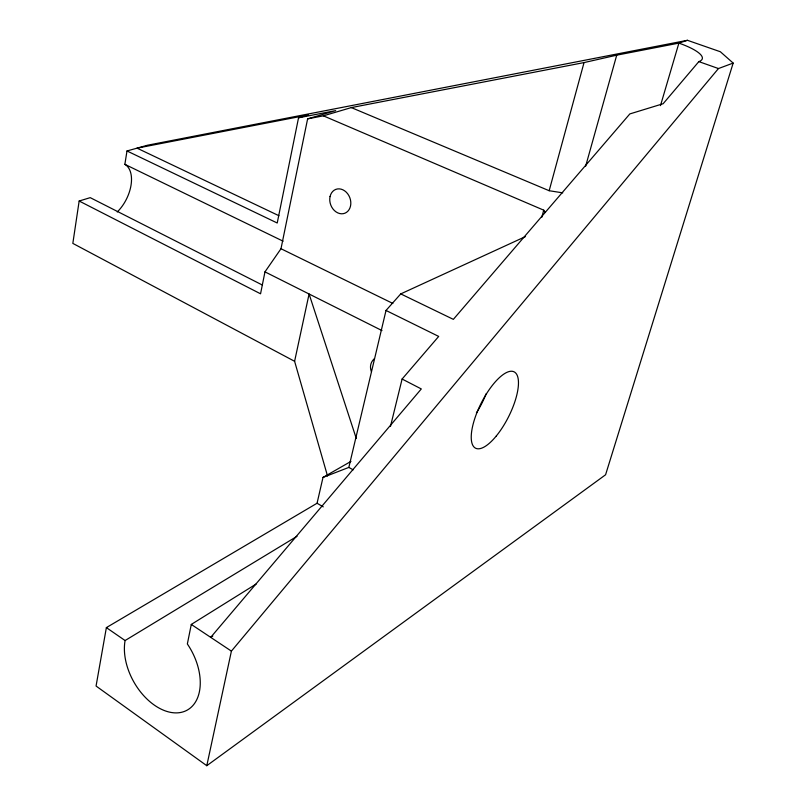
<?xml version="1.0" encoding="UTF-8"?>
<svg xmlns="http://www.w3.org/2000/svg" width="806" height="806" viewBox="0 0 806 806"><rect width="100%" height="100%" fill="white"/><g stroke="black" fill="none" stroke-linecap="round" stroke-linejoin="round"><path stroke-width="1.21" d="M262.151 284.921L90.232 197.651L79.159 201.016L72.832 243.392L294.603 361.3L327.528 475.993M117.243 211.968A30.447 17.641 -63.4 0 0 124.859 164.333L126.995 150.964L147.438 145.241L687.437 40.3L720.352 51.745L733.168 63.08L605.578 474.774L206.789 765.7L96.065 686.037L106.372 627.612L317.06 503.246L323.005 477.424L350.993 461.385M256.207 583.997L191.284 624.438L187.355 643.964A50.889 32.784 60.6 0 1 174.57 712.857A50.889 32.784 60.6 0 1 125.091 640.538L106.372 627.612M126.995 150.964L277.224 223L298.542 117.797L335.679 110.613L307.62 118.865L280.992 248.732L264.973 271.864L260.55 293.797L79.159 201.016M206.789 765.7L231.403 651.117L718.458 68.55L733.168 63.08M294.603 361.3L309.081 293.989L356.292 438.494M323.005 477.424L348.837 467.409L386.014 310.451L400.743 293.898L525.482 236.581M390.477 426.354L402.103 379.032L438.696 336.424L386.014 310.451M541.753 217.419L543.728 210.165L323.387 115.832L307.62 118.865M562.729 192.856L549.168 190.72L584.038 62.586L616.721 55.171L678.894 43.111L687.437 40.3M585.64 166.227L616.721 55.171M660.477 105.626L678.894 43.111A41.156 10.246 13.8 0 1 698.842 61.609L718.458 68.55M698.842 61.609L663.137 103.722L629.829 113.928L453.355 319.357L400.743 293.898M212.814 635.994L210.698 637.355L421.306 388.945L402.103 379.032M125.091 640.538L297.031 536.302M323.387 115.832L351.325 107.591L584.038 62.586M298.542 117.797L308.275 114.956L137.05 148.153L278.906 215.706M351.325 107.591L549.168 190.72M124.859 164.333L283.097 241.185M280.992 248.732L392.865 303.449M264.973 271.864L381.984 330.571M348.837 467.409L353.159 469.838M317.06 503.246L323.266 506.863M191.284 624.438L231.403 651.117M543.728 210.165L545.037 212.139M486.129 393.791A42.335 15.777 -63.2 0 1 476.406 412.934M371.354 371.526A50.496 22.85 14.7 0 1 374.387 358.66M496.335 435.935A42.758 15.284 -63.2 0 0 514.48 372.05A42.758 15.284 -63.2 0 0 473.696 422.062A42.758 15.284 -63.2 0 0 496.335 435.935M330.057 196.563A12.755 10.206 69.7 0 0 343.175 213.691A12.755 10.206 69.7 0 0 347.628 193.722A12.755 10.206 69.7 0 0 330.057 196.563"/></g></svg>
